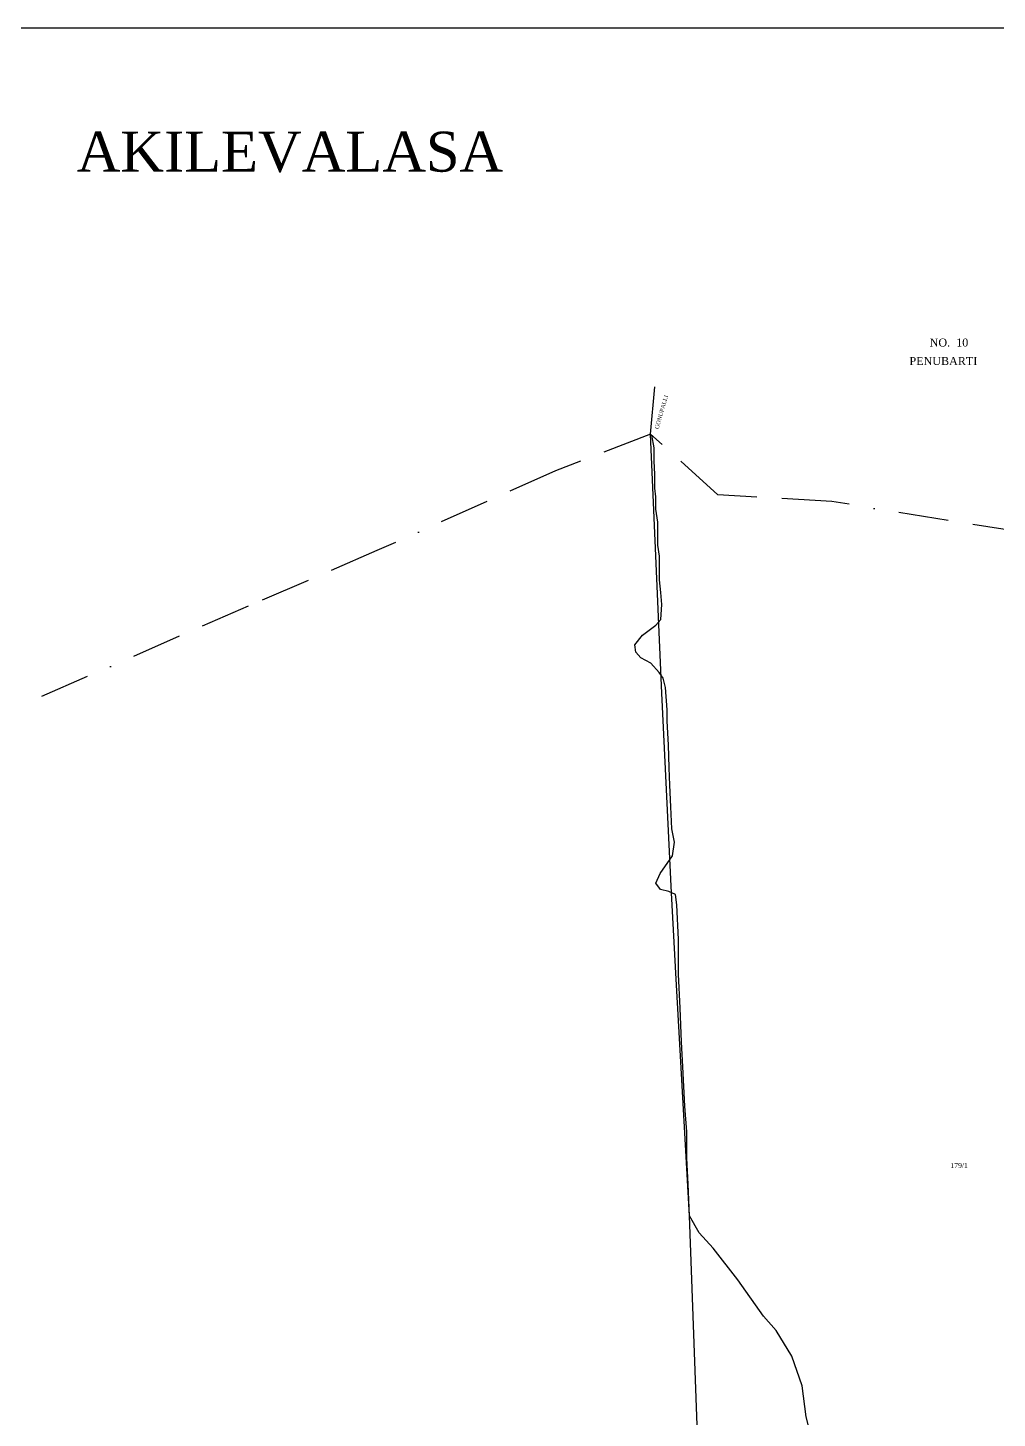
# Model space of a CAD drawing. Header units: millimetres. Extents: x -321 to 2151, y -865 to 603.
# Drawn here: x 807 to 1291, y -92 to 603 of the extents above; entities that cross this region are included whole.
import ezdxf

# ---------------------------------------------------------------- set-up
doc = ezdxf.new("R2010")
doc.units = ezdxf.units.MM
doc.header["$MEASUREMENT"] = 0
doc.linetypes.add('ACAD_ISO02W100', pattern=[15, 12, -3])
doc.linetypes.add('BORDER', pattern=[1.75, 0.5, -0.25, 0.5, -0.25, 0, -0.25])
for name, color, linetype in [('CARTTRACK', 30, 'ACAD_ISO02W100'), ('SURVEY_BND', 7, 'Continuous'), ('SURVEY_NO', 7, 'Continuous'), ('TEXT', 7, 'Continuous')]:
    doc.layers.add(name, color=color, linetype=linetype)
doc.layers.add('VILL_BOUNDARY', color=6, linetype='BORDER', lineweight=30)
doc.styles.get("Standard").update_dxf_attribs({"font": 'TIMES.TTF', "height": 3})

msp = doc.modelspace()

# ---------------------------------------------------------------- linework, layer by layer
at = {"lineweight": 30}
msp.add_lwpolyline([(-321.13, 602.74), (2150.53, 602.74), (2150.53, -864.75), (-321.13, -864.75)], close=True, dxfattribs=at)
at = {"layer": 'CARTTRACK', "linetype": 'ByBlock'}
msp.add_lwpolyline([(1199.87, -108.27), (1195.6, -91.5), (1193.47, -75.89), (1188.4, -61.13), (1180.6, -48.32), (1174.19, -41.17), (1161.34, -23.03), (1149.08, -7.18), (1142.08, 0.58), (1137.26, 8.99), (1136.59, 24.89), (1135.93, 37.82), (1135.93, 50.99), (1134.89, 63.8), (1133.98, 83.48), (1133.31, 95.91), (1132.52, 112.8), (1131.67, 129.74), (1131.67, 147.18), (1130.88, 164.43), (1130.17, 169.54), (1126.85, 171.04), (1122.73, 172.06), (1120.39, 175.28), (1122.65, 180.18), (1128.69, 188.96), (1129.68, 195.82), (1128.48, 202.41), (1127.91, 213.44), (1127.46, 224.21), (1127.03, 232.94), (1126.7, 244.37), (1126.01, 256.22), (1126.01, 261.85), (1125.17, 273), (1124.14, 277.71), (1122.04, 280.55), (1117.85, 285.28), (1112.94, 287.85), (1110.39, 290.65), (1109.88, 294.38), (1113.82, 299.14), (1120.48, 304.15), (1122.91, 307.06), (1123.45, 314.49), (1122.89, 320.61), (1122.17, 326.82), (1122.17, 332.65), (1122.17, 338.7), (1121.48, 344.16), (1121.48, 350.1), (1121.48, 355.63), (1120.5, 362.23), (1120.5, 368.37), (1119.95, 372.71), (1119.95, 379.58), (1119.52, 386.31), (1119.52, 392.76), (1118.38, 399.14)], dxfattribs=at)
at = {"layer": 'SURVEY_BND', "linetype": 'ByBlock'}
msp.add_lwpolyline([(1209.34, -329.43), (1186.41, -368.61), (1157.13, -499.93), (1147.34, -268.59), (1137.26, 8.99), (1130.63, 127.25), (1128.22, 170.42), (1123.4, 270.29), (1121.36, 316.1), (1117.73, 399.73)], dxfattribs=at)
at = {"layer": 'VILL_BOUNDARY', "linetype": 'ByBlock'}
msp.add_lwpolyline([(1117.73, 399.73), (1119.97, 423.4)], dxfattribs=at)
at = {"layer": 'VILL_BOUNDARY', "linetype": 'BORDER', "ltscale": 50}
msp.add_lwpolyline([(1303.51, 350.61), (1208.29, 366.02), (1151.45, 369.4), (1117.73, 399.73), (1070.27, 381.38), (981.09, 341.48), (916.66, 313.64), (766.27, 247.97)], dxfattribs=at)

# ---------------------------------------------------------------- texts
at = {"layer": 'SURVEY_NO', "linetype": 'ByBlock'}
msp.add_text('179/1', height=2.5, dxfattribs=at).set_placement((1267.62, 32.95))
at = {"layer": 'TEXT', "linetype": 'ByBlock'}
for s, height, p in [('AKILEVALASA', 20, (831.07, 530.87)), ('NO.  10', 4, (1257.23, 443.45)), ('PENUBARTI', 4, (1247.13, 434.23))]:
    msp.add_text(s, height=height, dxfattribs=at).set_placement(p)
msp.add_text('GONUPALLI', height=2, rotation=74.08681, dxfattribs=at).set_placement((1121.76, 402.04))

doc.saveas('drawing.dxf')
